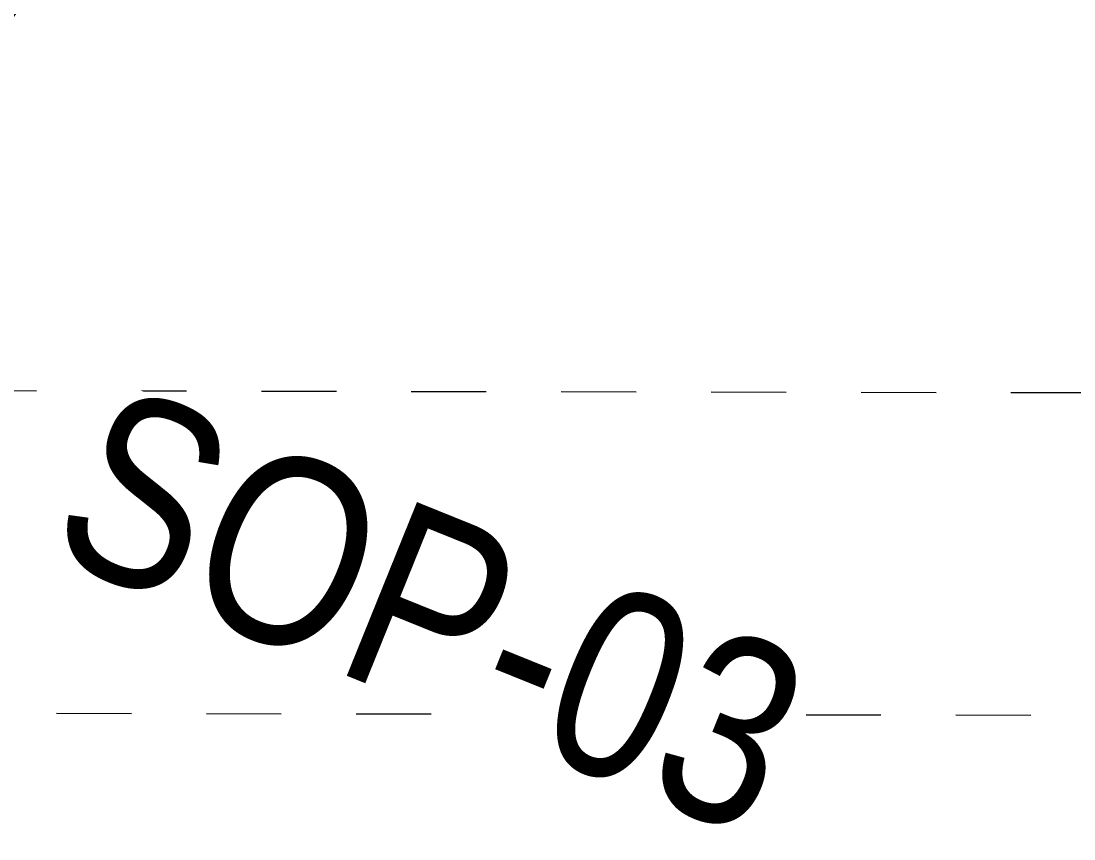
# Model space of a CAD drawing. Header units: metres. Extents: x -1161 to -1080, y 3 to 563.
# Drawn here: x -1139.637 to -1138.232, y 509.008 to 510.1 of the extents above; entities that cross this region are included whole.
import ezdxf

# ---------------------------------------------------------------- set-up
doc = ezdxf.new("R2010")
doc.units = ezdxf.units.M
doc.linetypes.add('JacobsDash', pattern=[0.0045, 0.003, -0.0015])
for name, color, linetype, lineweight in [('A-FLOR', 7, 'Continuous', 50), ('S-BEAM', 7, 'Continuous', 50), ('S-FNDN-IDEN', 7, 'Continuous', 18)]:
    doc.layers.add(name, color=color, linetype=linetype, lineweight=lineweight)
doc.styles.add('Arial Narrow_2', font='ARIALN.TTF', dxfattribs={"height": 0.25})

msp = doc.modelspace()

# ---------------------------------------------------------------- linework, layer by layer
at = {"layer": 'A-FLOR', "lineweight": 18}
for points, knots in [([(-1141.3638, 509.5516), (-1141.3478, 509.5516), (-1141.316, 509.5517), (-1141.2683, 509.552), (-1141.2215, 509.5526), (-1141.1837, 509.5535), (-1141.1542, 509.5546), (-1141.1323, 509.5557), (-1141.1107, 509.557), (-1141.0817, 509.5591), (-1141.0456, 509.5625), (-1140.9589, 509.5724), (-1140.8591, 509.59), (-1140.7474, 509.6184), (-1140.6371, 509.6524), (-1140.502, 509.7051), (-1140.3473, 509.7833), (-1140.2262, 509.8606), (-1140.1336, 509.9298), (-1140.0556, 509.9942), (-1139.987, 510.058), (-1139.9273, 510.1202), (-1139.8916, 510.1602), (-1139.8641, 510.1929), (-1139.8441, 510.2177), (-1139.8244, 510.2432), (-1139.8049, 510.2693), (-1139.7889, 510.2916), (-1139.7762, 510.3097), (-1139.7666, 510.3234), (-1139.7573, 510.3371), (-1139.7482, 510.3507), (-1139.7393, 510.3641), (-1139.7307, 510.3775), (-1139.7223, 510.3909), (-1139.7141, 510.4042), (-1139.7062, 510.4175), (-1139.6956, 510.4356), (-1139.6827, 510.4587), (-1139.6674, 510.4872), (-1139.6526, 510.5162), (-1139.6382, 510.5455), (-1139.6242, 510.5752), (-1139.6107, 510.6051), (-1139.5978, 510.6349), (-1139.5855, 510.6648), (-1139.5739, 510.6946), (-1139.5649, 510.7193), (-1139.558, 510.7393), (-1139.5529, 510.7543), (-1139.548, 510.7694), (-1139.5415, 510.7902), (-1139.5333, 510.8172), (-1139.5266, 510.8399), (-1139.5232, 510.8515)], [0.0002359, 0.0002359, 0.0002359, 0.0002359, 0.0178571, 0.0357143, 0.0535714, 0.0714286, 0.0803571, 0.0892857, 0.0982143, 0.1071429, 0.125, 0.1428571, 0.2142857, 0.25, 0.2857143, 0.3571429, 0.4285714, 0.5, 0.5357143, 0.5714286, 0.625, 0.6517857, 0.6785714, 0.6919643, 0.7053571, 0.71875, 0.7321429, 0.7455357, 0.7522321, 0.7589286, 0.765625, 0.7723214, 0.7790179, 0.7857143, 0.7924107, 0.7991071, 0.8058036, 0.8125, 0.8258929, 0.8392857, 0.8526786, 0.8660714, 0.8794643, 0.8928571, 0.90625, 0.9196429, 0.9330357, 0.9464286, 0.953125, 0.9598214, 0.9665179, 0.9732143, 0.9866071, 1, 1, 1, 1]), ([(-1139.5059, 510.8467), (-1139.5106, 510.8306), (-1139.5176, 510.8072), (-1139.5267, 510.7774), (-1139.5335, 510.7559), (-1139.5405, 510.7349), (-1139.5502, 510.7071), (-1139.5631, 510.6725), (-1139.58, 510.6307), (-1139.5981, 510.589), (-1139.6173, 510.5474), (-1139.6373, 510.5065), (-1139.6582, 510.4661), (-1139.6762, 510.4334), (-1139.6909, 510.408), (-1139.7059, 510.3831), (-1139.7216, 510.3583), (-1139.7383, 510.3332), (-1139.7513, 510.3141), (-1139.7645, 510.2949), (-1139.7779, 510.2761), (-1139.7914, 510.2576), (-1139.8095, 510.2332), (-1139.8324, 510.2035), (-1139.8606, 510.1689), (-1139.8899, 510.135), (-1139.9202, 510.1017), (-1139.9619, 510.0583), (-1140.0162, 510.0059), (-1140.0846, 509.9463), (-1140.1559, 509.89), (-1140.2298, 509.8376), (-1140.306, 509.7891), (-1140.4111, 509.7297), (-1140.521, 509.6783), (-1140.6344, 509.6353), (-1140.7172, 509.6085), (-1140.7973, 509.5868), (-1140.8748, 509.5696), (-1140.9532, 509.5558), (-1141.0324, 509.5454), (-1141.0987, 509.5396), (-1141.1518, 509.5367), (-1141.1924, 509.5352), (-1141.2343, 509.5344), (-1141.2771, 509.534), (-1141.3204, 509.5337), (-1141.3493, 509.5336), (-1141.3637, 509.5336)], [0, 0, 0, 0, 0.0185185, 0.0277778, 0.037037, 0.0462963, 0.0555556, 0.0740741, 0.0925926, 0.1111111, 0.1296296, 0.1481481, 0.1666667, 0.1851852, 0.1944444, 0.2037037, 0.2222222, 0.2314815, 0.2407407, 0.25, 0.2592593, 0.2685185, 0.2777778, 0.2962963, 0.3148148, 0.3333333, 0.3518519, 0.3703704, 0.4074074, 0.4444444, 0.4814815, 0.5185185, 0.5555556, 0.5925926, 0.6666667, 0.7037037, 0.7407407, 0.7731481, 0.8055556, 0.837963, 0.8703704, 0.9027778, 0.9189815, 0.9351852, 0.9513889, 0.9675926, 0.9837963, 0.9997339, 0.9997339, 0.9997339, 0.9997339]), ([(-1141.3632, 509.3247), (-1141.3405, 509.3249), (-1141.295, 509.3252), (-1141.2266, 509.3261), (-1141.1578, 509.3279), (-1141.0659, 509.3331), (-1140.9516, 509.3453), (-1140.8157, 509.3691), (-1140.6818, 509.4022), (-1140.5507, 509.4447), (-1140.423, 509.4958), (-1140.299, 509.5554), (-1140.1795, 509.6234), (-1140.0652, 509.6995), (-1139.9565, 509.7832), (-1139.8537, 509.8739), (-1139.7574, 509.9714), (-1139.6831, 510.058), (-1139.6277, 510.1304), (-1139.5747, 510.2046), (-1139.5246, 510.2807), (-1139.4798, 510.3599), (-1139.4483, 510.4205), (-1139.4188, 510.482), (-1139.3819, 510.5651), (-1139.3491, 510.65), (-1139.3216, 510.7364), (-1139.309, 510.7801), (-1139.3027, 510.802)], [0, 0, 0, 0, 0.025, 0.05, 0.075, 0.1, 0.15, 0.2, 0.25, 0.3, 0.35, 0.4, 0.45, 0.5, 0.55, 0.6, 0.65, 0.7, 0.725, 0.75, 0.8, 0.825, 0.85, 0.875, 0.9, 0.95, 0.975, 1, 1, 1, 1])]:
    msp.add_open_spline(points, degree=3, knots=knots, dxfattribs=at)
at = {"layer": 'S-BEAM', "linetype": 'JacobsDash', "lineweight": 18}
for p, q in [((-1125.4164, 509.5794), (-1140.2105, 509.6071)), ((-1141.1898, 509.1789), (-1125.4172, 509.1494))]:
    msp.add_line(p, q, dxfattribs=at)

# ---------------------------------------------------------------- next in the draw order: texts
at = {"layer": 'S-FNDN-IDEN', "lineweight": 9, "insert": (-1139.5143, 509.6216), "char_height": 0.25, "attachment_point": 1, "rotation": 338, "style": 'Arial Narrow_2', "bg_fill": 3, "box_fill_scale": 1, "bg_fill_color": 256, "bg_fill_true_color": 13158600, "bg_fill_transparency": 0}
msp.add_mtext('SOP-03', dxfattribs=at)

doc.saveas('drawing.dxf')
